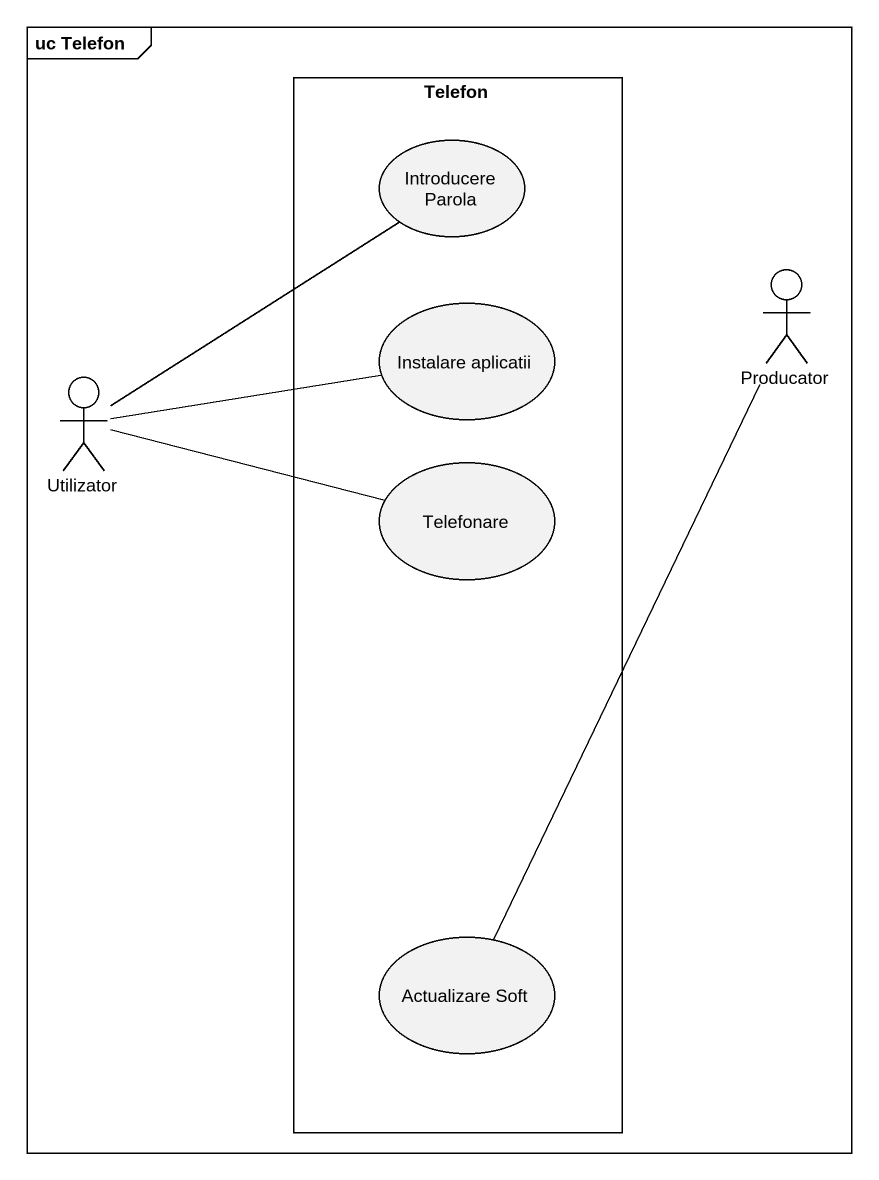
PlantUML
@startuml
mainframe uc Telefon
rectangle Telefon {
  usecase "Introducere Parola" as Introducere_Parola
  usecase "Instalare aplicatii" as Instalare_aplicatii
  usecase Telefonare
  usecase "Actualizare Soft" as Actualizare_Soft
}
actor Producator
actor Utilizator
Producator -- Actualizare_Soft
Utilizator -up- Introducere_Parola
Utilizator -right- Instalare_aplicatii
Utilizator -right- Telefonare
@enduml
